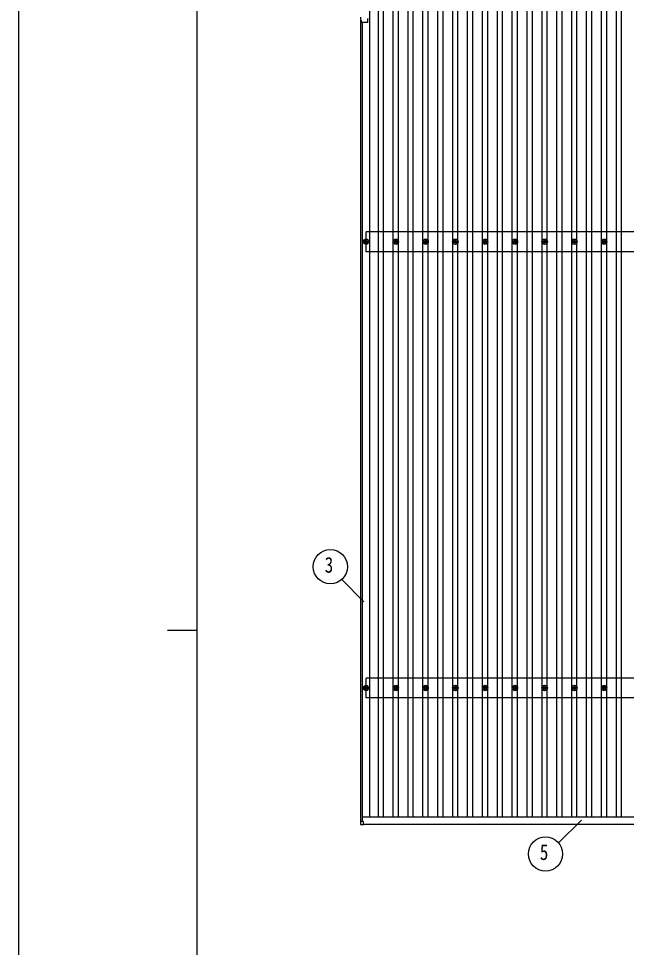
# Model space of a CAD drawing. Units: millimetres, scale not verified. Extents: x -16820 to 16820, y -11880 to 11880.
# Drawn here: x -16820 to -12735, y -1633 to 4612 of the extents above; entities that cross this region are included whole.
import ezdxf
from ezdxf.enums import TextEntityAlignment as Align

# ---------------------------------------------------------------- set-up
doc = ezdxf.new("R2010")
doc.units = ezdxf.units.MM
doc.header["$LTSCALE"] = 50
for name, color, linetype in [('0-5_YKK_13', 4, 'Continuous'), ('0-6_YKK_A1', 4, 'Continuous'), ('0-7_YKK_D', 6, 'Continuous'), ('0-8_YKK_ZWAK', 7, 'Continuous')]:
    doc.layers.add(name, color=color, linetype=linetype)
doc.styles.add('ＭＳ ゴシック', font='')
doc.styles.get('ＭＳ ゴシック').set_extended_font_data('MS Gothic')

msp = doc.modelspace()

# ---------------------------------------------------------------- linework, layer by layer
at = {"layer": '0-5_YKK_13'}
for p, q in [((-14520.42, 4601.63), (-14520.42, 4621.63)), ((-14518.92, 4601.63), (-14520.42, 4601.63)), ((-14518.92, 4601.63), (-14518.92, 4587.63)), ((-14496.32, 4586.63), (-14517.92, 4586.63)), ((-14472.92, 4586.63), (-14495.52, 4586.63)), ((-14471.92, 4587.63), (-14471.92, 4611.23)), ((-14494.92, 3113.45), (-14490.5, 3113.45)), ((-14494.92, 3109.95), (-14490.5, 3109.95)), ((-14486.67, 3121.69), (-14486.67, 3117.28)), ((-14486.67, 3106.11), (-14486.67, 3101.7)), ((-14483.17, 3121.69), (-14483.17, 3117.28)), ((-14483.17, 3106.11), (-14483.17, 3101.7)), ((-14479.34, 3113.45), (-14474.92, 3113.45)), ((-14479.34, 3109.95), (-14474.92, 3109.95)), ((-14294.92, 3113.45), (-14290.5, 3113.45)), ((-14294.92, 3109.95), (-14290.5, 3109.95)), ((-14286.67, 3121.69), (-14286.67, 3117.28)), ((-14286.67, 3106.11), (-14286.67, 3101.7)), ((-14283.17, 3121.69), (-14283.17, 3117.28)), ((-14283.17, 3106.11), (-14283.17, 3101.7)), ((-14279.34, 3113.45), (-14274.92, 3113.45)), ((-14279.34, 3109.95), (-14274.92, 3109.95)), ((-14094.92, 3113.45), (-14090.5, 3113.45)), ((-14094.92, 3109.95), (-14090.5, 3109.95)), ((-14086.67, 3121.69), (-14086.67, 3117.28)), ((-14086.67, 3106.11), (-14086.67, 3101.7)), ((-14083.17, 3121.69), (-14083.17, 3117.28)), ((-14083.17, 3106.11), (-14083.17, 3101.7)), ((-14079.34, 3113.45), (-14074.92, 3113.45)), ((-14079.34, 3109.95), (-14074.92, 3109.95)), ((-13894.92, 3113.45), (-13890.5, 3113.45)), ((-13894.92, 3109.95), (-13890.5, 3109.95)), ((-13886.67, 3121.69), (-13886.67, 3117.28)), ((-13886.67, 3106.11), (-13886.67, 3101.7)), ((-13883.17, 3121.69), (-13883.17, 3117.28)), ((-13883.17, 3106.11), (-13883.17, 3101.7)), ((-13879.34, 3113.45), (-13874.92, 3113.45)), ((-13879.34, 3109.95), (-13874.92, 3109.95)), ((-13694.92, 3113.45), (-13690.5, 3113.45)), ((-13694.92, 3109.95), (-13690.5, 3109.95)), ((-13686.67, 3121.69), (-13686.67, 3117.28)), ((-13686.67, 3106.11), (-13686.67, 3101.7)), ((-13683.17, 3121.69), (-13683.17, 3117.28)), ((-13683.17, 3106.11), (-13683.17, 3101.7)), ((-13679.34, 3113.45), (-13674.92, 3113.45)), ((-13679.34, 3109.95), (-13674.92, 3109.95)), ((-13494.92, 3113.45), (-13490.5, 3113.45)), ((-13494.92, 3109.95), (-13490.5, 3109.95)), ((-13486.67, 3121.69), (-13486.67, 3117.28)), ((-13486.67, 3106.11), (-13486.67, 3101.7)), ((-13483.17, 3121.69), (-13483.17, 3117.28)), ((-13483.17, 3106.11), (-13483.17, 3101.7)), ((-13479.34, 3113.45), (-13474.92, 3113.45)), ((-13479.34, 3109.95), (-13474.92, 3109.95)), ((-13294.92, 3113.45), (-13290.5, 3113.45)), ((-13294.92, 3109.95), (-13290.5, 3109.95)), ((-13286.67, 3121.69), (-13286.67, 3117.28)), ((-13286.67, 3106.11), (-13286.67, 3101.7)), ((-13283.17, 3121.69), (-13283.17, 3117.28)), ((-13283.17, 3106.11), (-13283.17, 3101.7)), ((-13279.34, 3113.45), (-13274.92, 3113.45)), ((-13279.34, 3109.95), (-13274.92, 3109.95)), ((-13094.92, 3113.45), (-13090.5, 3113.45)), ((-13094.92, 3109.95), (-13090.5, 3109.95)), ((-13086.67, 3121.69), (-13086.67, 3117.28)), ((-13086.67, 3106.11), (-13086.67, 3101.7)), ((-13083.17, 3121.69), (-13083.17, 3117.28)), ((-13083.17, 3106.11), (-13083.17, 3101.7)), ((-13079.34, 3113.45), (-13074.92, 3113.45)), ((-13079.34, 3109.95), (-13074.92, 3109.95)), ((-12894.92, 3113.45), (-12890.5, 3113.45)), ((-12894.92, 3109.95), (-12890.5, 3109.95)), ((-12886.67, 3121.69), (-12886.67, 3117.28)), ((-12886.67, 3106.11), (-12886.67, 3101.7)), ((-12883.17, 3121.69), (-12883.17, 3117.28)), ((-12883.17, 3106.11), (-12883.17, 3101.7)), ((-12879.34, 3113.45), (-12874.92, 3113.45)), ((-12879.34, 3109.95), (-12874.92, 3109.95)), ((-14494.92, 113.45), (-14490.5, 113.45)), ((-14494.92, 109.95), (-14490.5, 109.95)), ((-14486.67, 121.69), (-14486.67, 117.28)), ((-14486.67, 106.11), (-14486.67, 101.7)), ((-14483.17, 121.69), (-14483.17, 117.28)), ((-14483.17, 106.11), (-14483.17, 101.7)), ((-14479.34, 113.45), (-14474.92, 113.45)), ((-14479.34, 109.95), (-14474.92, 109.95)), ((-14294.92, 113.45), (-14290.5, 113.45)), ((-14294.92, 109.95), (-14290.5, 109.95)), ((-14286.67, 121.69), (-14286.67, 117.28)), ((-14286.67, 106.11), (-14286.67, 101.7)), ((-14283.17, 121.69), (-14283.17, 117.28)), ((-14283.17, 106.11), (-14283.17, 101.7)), ((-14279.34, 113.45), (-14274.92, 113.45)), ((-14279.34, 109.95), (-14274.92, 109.95)), ((-14094.92, 113.45), (-14090.5, 113.45)), ((-14094.92, 109.95), (-14090.5, 109.95)), ((-14086.67, 121.69), (-14086.67, 117.28)), ((-14086.67, 106.11), (-14086.67, 101.7)), ((-14083.17, 121.69), (-14083.17, 117.28)), ((-14083.17, 106.11), (-14083.17, 101.7)), ((-14079.34, 113.45), (-14074.92, 113.45)), ((-14079.34, 109.95), (-14074.92, 109.95)), ((-13894.92, 113.45), (-13890.5, 113.45)), ((-13894.92, 109.95), (-13890.5, 109.95)), ((-13886.67, 121.69), (-13886.67, 117.28)), ((-13886.67, 106.11), (-13886.67, 101.7)), ((-13883.17, 121.69), (-13883.17, 117.28)), ((-13883.17, 106.11), (-13883.17, 101.7)), ((-13879.34, 113.45), (-13874.92, 113.45)), ((-13879.34, 109.95), (-13874.92, 109.95)), ((-13694.92, 113.45), (-13690.5, 113.45)), ((-13694.92, 109.95), (-13690.5, 109.95)), ((-13686.67, 121.69), (-13686.67, 117.28)), ((-13686.67, 106.11), (-13686.67, 101.7)), ((-13683.17, 121.69), (-13683.17, 117.28)), ((-13683.17, 106.11), (-13683.17, 101.7)), ((-13679.34, 113.45), (-13674.92, 113.45)), ((-13679.34, 109.95), (-13674.92, 109.95)), ((-13494.92, 113.45), (-13490.5, 113.45)), ((-13494.92, 109.95), (-13490.5, 109.95)), ((-13486.67, 121.69), (-13486.67, 117.28)), ((-13486.67, 106.11), (-13486.67, 101.7)), ((-13483.17, 121.69), (-13483.17, 117.28)), ((-13483.17, 106.11), (-13483.17, 101.7)), ((-13479.34, 113.45), (-13474.92, 113.45)), ((-13479.34, 109.95), (-13474.92, 109.95)), ((-13294.92, 113.45), (-13290.5, 113.45)), ((-13294.92, 109.95), (-13290.5, 109.95)), ((-13286.67, 121.69), (-13286.67, 117.28)), ((-13286.67, 106.11), (-13286.67, 101.7)), ((-13283.17, 121.69), (-13283.17, 117.28)), ((-13283.17, 106.11), (-13283.17, 101.7)), ((-13279.34, 113.45), (-13274.92, 113.45)), ((-13279.34, 109.95), (-13274.92, 109.95)), ((-13094.92, 113.45), (-13090.5, 113.45)), ((-13094.92, 109.95), (-13090.5, 109.95)), ((-13086.67, 121.69), (-13086.67, 117.28)), ((-13086.67, 106.11), (-13086.67, 101.7)), ((-13083.17, 121.69), (-13083.17, 117.28)), ((-13083.17, 106.11), (-13083.17, 101.7)), ((-13079.34, 113.45), (-13074.92, 113.45)), ((-13079.34, 109.95), (-13074.92, 109.95)), ((-12894.92, 113.45), (-12890.5, 113.45)), ((-12894.92, 109.95), (-12890.5, 109.95)), ((-12886.67, 121.69), (-12886.67, 117.28)), ((-12886.67, 106.11), (-12886.67, 101.7)), ((-12883.17, 121.69), (-12883.17, 117.28)), ((-12883.17, 106.11), (-12883.17, 101.7)), ((-12879.34, 113.45), (-12874.92, 113.45)), ((-12879.34, 109.95), (-12874.92, 109.95)), ((-14523.22, -787.19), (-14523.22, -805.19)), ((-14504.22, -786.19), (-14522.22, -786.19)), ((-14522.22, -806.19), (-14504.22, -806.19)), ((-14503.22, -805.19), (-14503.22, -787.19))]:
    msp.add_line(p, q, dxfattribs=at)
for centre, radius in [((-14484.92, 3111.7), 18.25), ((-14284.92, 3111.7), 18.25), ((-14084.92, 3111.7), 18.25), ((-13884.92, 3111.7), 18.25), ((-13684.92, 3111.7), 18.25), ((-13484.92, 3111.7), 18.25), ((-13284.92, 3111.7), 18.25), ((-13084.92, 3111.7), 18.25), ((-12884.92, 3111.7), 18.25), ((-14484.92, 3111.7), 10.15), ((-14484.92, 3111.7), 5.85), ((-14484.92, 3111.7), 5.25), ((-14284.92, 3111.7), 10.15), ((-14284.92, 3111.7), 5.85), ((-14284.92, 3111.7), 5.25), ((-14084.92, 3111.7), 10.15), ((-14084.92, 3111.7), 5.85), ((-14084.92, 3111.7), 5.25), ((-13884.92, 3111.7), 10.15), ((-13884.92, 3111.7), 5.85), ((-13884.92, 3111.7), 5.25), ((-13684.92, 3111.7), 10.15), ((-13684.92, 3111.7), 5.85), ((-13684.92, 3111.7), 5.25), ((-13484.92, 3111.7), 10.15), ((-13484.92, 3111.7), 5.85), ((-13484.92, 3111.7), 5.25), ((-13284.92, 3111.7), 10.15), ((-13284.92, 3111.7), 5.85), ((-13284.92, 3111.7), 5.25), ((-13084.92, 3111.7), 10.15), ((-13084.92, 3111.7), 5.85), ((-13084.92, 3111.7), 5.25), ((-12884.92, 3111.7), 10.15), ((-12884.92, 3111.7), 5.85), ((-12884.92, 3111.7), 5.25), ((-14484.92, 111.7), 18.25), ((-14284.92, 111.7), 18.25), ((-14084.92, 111.7), 18.25), ((-13884.92, 111.7), 18.25), ((-13684.92, 111.7), 18.25), ((-13484.92, 111.7), 18.25), ((-13284.92, 111.7), 18.25), ((-13084.92, 111.7), 18.25), ((-12884.92, 111.7), 18.25), ((-14484.92, 111.7), 10.15), ((-14484.92, 111.7), 5.85), ((-14484.92, 111.7), 5.25), ((-14284.92, 111.7), 10.15), ((-14284.92, 111.7), 5.85), ((-14284.92, 111.7), 5.25), ((-14084.92, 111.7), 10.15), ((-14084.92, 111.7), 5.85), ((-14084.92, 111.7), 5.25), ((-13884.92, 111.7), 10.15), ((-13884.92, 111.7), 5.85), ((-13884.92, 111.7), 5.25), ((-13684.92, 111.7), 10.15), ((-13684.92, 111.7), 5.85), ((-13684.92, 111.7), 5.25), ((-13484.92, 111.7), 10.15), ((-13484.92, 111.7), 5.85), ((-13484.92, 111.7), 5.25), ((-13284.92, 111.7), 10.15), ((-13284.92, 111.7), 5.85), ((-13284.92, 111.7), 5.25), ((-13084.92, 111.7), 10.15), ((-13084.92, 111.7), 5.85), ((-13084.92, 111.7), 5.25), ((-12884.92, 111.7), 10.15), ((-12884.92, 111.7), 5.85), ((-12884.92, 111.7), 5.25)]:
    msp.add_circle(centre, radius, dxfattribs=at)
for centre, radius, start, end in [((-14517.92, 4587.63), 1, 180, 269.99999), ((-14495.92, 4586.33), 0.5, 36.8699, 143.1301), ((-14472.92, 4587.63), 1, 269.99999, 0), ((-14471.62, 4611.63), 0.5, 126.8699, 233.1301), ((-14522.22, -787.19), 1, 90, 180), ((-14522.22, -805.19), 1, 180, 270), ((-14504.22, -787.19), 1, 0, 90), ((-14504.22, -805.19), 1, 270, 0)]:
    msp.add_arc(centre, radius, start, end, dxfattribs=at)
at = {"layer": '0-6_YKK_A1'}
for p, q in [((-14459.92, -754.91), (-14459.92, 9978.06)), ((-14402.42, -754.91), (-14402.42, 9978.06)), ((-14367.42, -754.91), (-14367.42, 9978.06)), ((-14202.42, -754.91), (-14202.42, 9978.06)), ((-14167.42, -754.91), (-14167.42, 9978.06)), ((-14002.42, -754.91), (-14002.42, 9978.06)), ((-13967.42, -754.91), (-13967.42, 9978.06)), ((-13802.42, -754.91), (-13802.42, 9978.06)), ((-13767.42, -754.91), (-13767.42, 9978.06)), ((-13602.42, -754.91), (-13602.42, 9978.06)), ((-13567.42, -754.91), (-13567.42, 9978.06)), ((-13402.42, -754.91), (-13402.42, 9978.06)), ((-13367.42, -754.91), (-13367.42, 9978.06)), ((-13202.42, -754.91), (-13202.42, 9978.06)), ((-13167.42, -754.91), (-13167.42, 9978.06)), ((-13002.42, -754.91), (-13002.42, 9978.06)), ((-12967.42, -754.91), (-12967.42, 9978.06)), ((-12802.42, -754.91), (-12802.42, 9978.06)), ((-12767.42, -754.91), (-12767.42, 9978.06)), ((-14302.42, 3116.87), (-14302.42, 6106.52)), ((-14267.42, 3116.87), (-14267.42, 6106.52)), ((-14102.42, 3116.87), (-14102.42, 6106.52)), ((-14067.42, 3116.87), (-14067.42, 6106.52)), ((-13902.42, 3116.87), (-13902.42, 6106.52)), ((-13867.42, 3116.87), (-13867.42, 6106.52)), ((-13702.42, 3116.87), (-13702.42, 6106.52)), ((-13667.42, 3116.87), (-13667.42, 6106.52)), ((-13502.42, 3116.87), (-13502.42, 6106.52)), ((-13467.42, 3116.87), (-13467.42, 6106.52)), ((-13302.42, 3116.87), (-13302.42, 6106.52)), ((-13267.42, 3116.87), (-13267.42, 6106.52)), ((-13102.42, 3116.87), (-13102.42, 6106.52)), ((-13067.42, 3116.87), (-13067.42, 6106.52)), ((-12902.42, 3116.87), (-12902.42, 6106.52)), ((-12867.42, 3116.87), (-12867.42, 6106.52)), ((-14519.92, -786.19), (-14519.92, 4601.63)), ((-14507.92, -786.19), (-14507.92, 4586.63)), ((-9084.92, 3178.7), (-14484.92, 3178.7)), ((-14484.92, 3044.7), (-14484.92, 3178.7)), ((-14302.42, 116.87), (-14302.42, 3106.52)), ((-14267.42, 116.87), (-14267.42, 3106.52)), ((-14102.42, 116.87), (-14102.42, 3106.52)), ((-14067.42, 116.87), (-14067.42, 3106.52)), ((-13902.42, 116.87), (-13902.42, 3106.52)), ((-13867.42, 116.87), (-13867.42, 3106.52)), ((-13702.42, 116.87), (-13702.42, 3106.52)), ((-13667.42, 116.87), (-13667.42, 3106.52)), ((-13502.42, 116.87), (-13502.42, 3106.52)), ((-13467.42, 116.87), (-13467.42, 3106.52)), ((-13302.42, 116.87), (-13302.42, 3106.52)), ((-13267.42, 116.87), (-13267.42, 3106.52)), ((-13102.42, 116.87), (-13102.42, 3106.52)), ((-13067.42, 116.87), (-13067.42, 3106.52)), ((-12902.42, 116.87), (-12902.42, 3106.52)), ((-12867.42, 116.87), (-12867.42, 3106.52)), ((-9084.92, 3044.7), (-14484.92, 3044.7)), ((-9084.92, 178.7), (-14484.92, 178.7)), ((-14484.92, 44.7), (-14484.92, 178.7)), ((-14302.42, -754.91), (-14302.42, 106.52)), ((-14267.42, -754.91), (-14267.42, 106.52)), ((-14102.42, -754.91), (-14102.42, 106.52)), ((-14067.42, -754.91), (-14067.42, 106.52)), ((-13902.42, -754.91), (-13902.42, 106.52)), ((-13867.42, -754.91), (-13867.42, 106.52)), ((-13702.42, -754.91), (-13702.42, 106.52)), ((-13667.42, -754.91), (-13667.42, 106.52)), ((-13502.42, -754.91), (-13502.42, 106.52)), ((-13467.42, -754.91), (-13467.42, 106.52)), ((-13302.42, -754.91), (-13302.42, 106.52)), ((-13267.42, -754.91), (-13267.42, 106.52)), ((-13102.42, -754.91), (-13102.42, 106.52)), ((-13067.42, -754.91), (-13067.42, 106.52)), ((-12902.42, -754.91), (-12902.42, 106.52)), ((-12867.42, -754.91), (-12867.42, 106.52)), ((-9084.92, 44.7), (-14484.92, 44.7)), ((-14507.92, -754.91), (-9061.92, -754.91)), ((-14503.22, -802.89), (-9066.62, -802.89))]:
    msp.add_line(p, q, dxfattribs=at)
at = {"layer": '0-7_YKK_D'}
for p, q in [((-14648.84, 840.3), (-14500.04, 691.51)), ((-13191.15, -929.8), (-13037.82, -776.46))]:
    msp.add_line(p, q, dxfattribs=at)
for centre in [(-14724.47, 927.19), (-13278.91, -1004.43)]:
    msp.add_circle(centre, 115.2, dxfattribs=at)
at = {"layer": '0-8_YKK_ZWAK'}
for p, q in [((-15619.92, -10100), (-15619.92, 11100)), ((-15819.92, 500), (-15619.92, 500))]:
    msp.add_line(p, q, dxfattribs=at)
msp.add_lwpolyline([(-16820, -11880), (16820, -11880), (16820, 11880), (-16820, 11880)], close=True, dxfattribs=at)

# ---------------------------------------------------------------- texts
at = {"layer": '0-7_YKK_D', "style": 'ＭＳ ゴシック', "width": 0.8}
for s, p in [('3', (-14762.87, 855.19)), ('5', (-13317.31, -1076.43))]:
    msp.add_text(s, height=105.6, dxfattribs=at).set_placement(p, align=Align.BOTTOM_LEFT)

doc.saveas('drawing.dxf')
